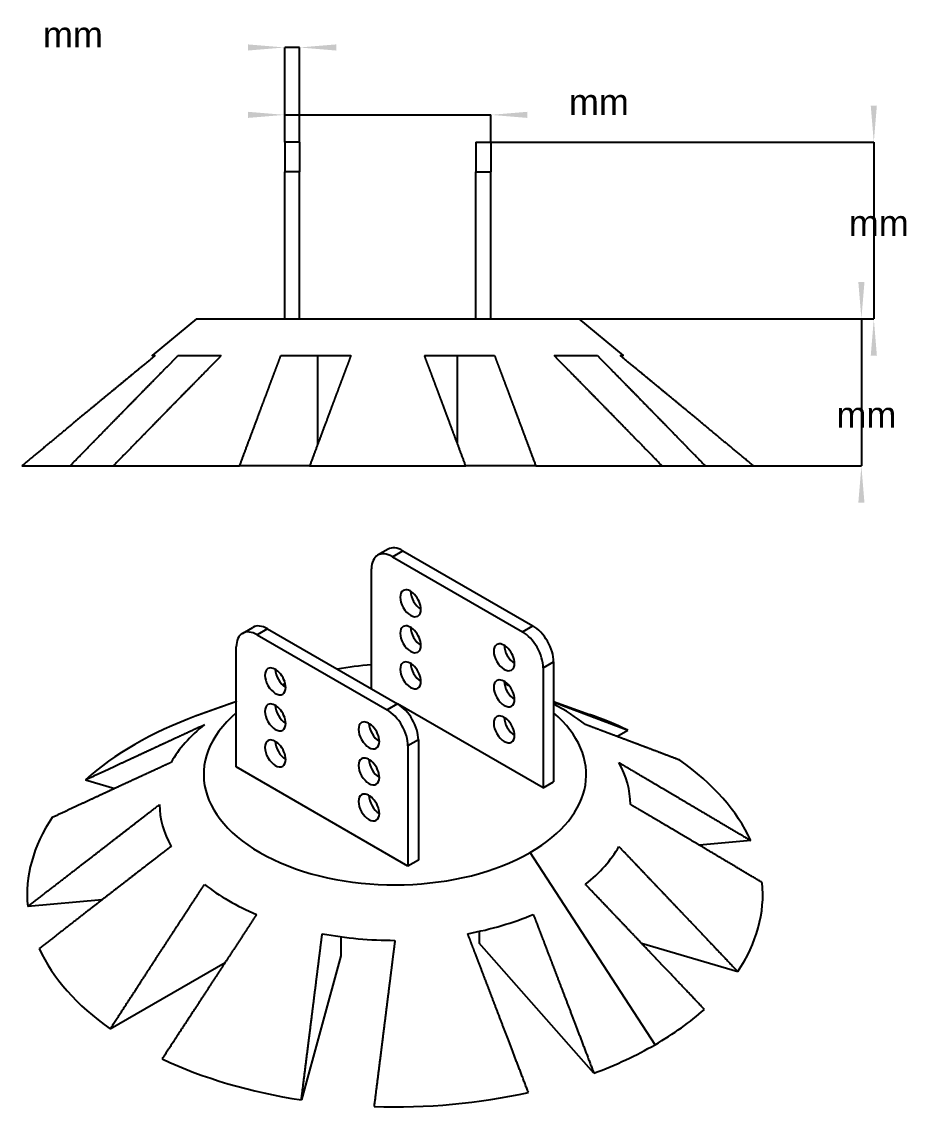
# Model space of a CAD drawing. Extents: x 18 to 273, y 18 to 207.
# Drawn here: x 152.7 to 273.5, y 59.2 to 207 of the extents above; entities that cross this region are included whole.
import ezdxf
from ezdxf.enums import TextEntityAlignment as Align

# ---------------------------------------------------------------- set-up
doc = ezdxf.new("R2010")
doc.units = 0
doc.layers.get('0').update_dxf_attribs({"linetype": 'CONTINUOUS'})
for name, color, linetype in [('Dimension003', 7, 'CONTINUOUS'), ('Dimension004', 7, 'CONTINUOUS'), ('Dimension012', 7, 'CONTINUOUS'), ('Dimension013', 7, 'CONTINUOUS'), ('ProjItem002', 7, 'CONTINUOUS'), ('View', 7, 'CONTINUOUS')]:
    doc.layers.add(name, color=color, linetype=linetype)
doc.styles.get("Standard").update_dxf_attribs({"font": 'arial.ttf'})
doc.dimstyles.get("Standard").update_dxf_attribs({"dimscale": 0, "dimtxt": 2.5, "dimasz": 2.5, "dimexe": 1.25, "dimexo": 0.625, "dimtad": 1, "dimtxsty": 'STANDARD', "dimcen": 2.5, "dimazin": 3, "dimtfac": 1, "dimtmove": 0, "dimatfit": 3})

# ---------------------------------------------------------------- blocks, each defined once
blk = doc.blocks.new('*Dimension003')
at = {"color": 0}
for points in [[(268.939, 195.576), (268.106, 195.576), (268.522, 190.576)], [(268.939, 161.576), (268.106, 161.576), (268.522, 166.576)]]:
    blk.add_solid(points, dxfattribs=at)
at = {"layer": 'Dimension003'}
for p, q in [((216.441, 190.576), (268.522, 190.576)), ((268.522, 190.576), (268.522, 166.576)), ((216.441, 166.576), (268.522, 166.576))]:
    blk.add_line(p, q, dxfattribs=at)
blk.add_text(' mm', height=3.5, dxfattribs=at).set_placement((268.522, 177.848), align=Align.CENTER)
blk = doc.blocks.new('*Dimension004')
at = {"color": 0}
for points in [[(267.251, 171.576), (266.418, 171.576), (266.835, 166.576)], [(267.251, 141.576), (266.418, 141.576), (266.835, 146.576)]]:
    blk.add_solid(points, dxfattribs=at)
at = {"layer": 'Dimension004'}
for p, q in [((228.441, 166.576), (266.835, 166.576)), ((266.835, 166.576), (266.835, 146.576)), ((252.191, 146.576), (266.835, 146.576))]:
    blk.add_line(p, q, dxfattribs=at)
blk.add_text(' mm', height=3.5, dxfattribs=at).set_placement((266.835, 151.781), align=Align.CENTER)
blk = doc.blocks.new('*Dimension012')
at = {"color": 0}
for points in [[(183.441, 203.886), (183.441, 203.052), (188.441, 203.469)], [(195.441, 203.886), (195.441, 203.052), (190.441, 203.469)]]:
    blk.add_solid(points, dxfattribs=at)
at = {"layer": 'Dimension012'}
for p, q in [((188.441, 190.576), (188.441, 203.469)), ((190.441, 203.469), (188.441, 203.469)), ((190.441, 190.576), (190.441, 203.469))]:
    blk.add_line(p, q, dxfattribs=at)
blk.add_text(' mm', height=3.5, dxfattribs=at).set_placement((158.975, 203.469), align=Align.CENTER)
blk = doc.blocks.new('*Dimension013')
at = {"color": 0}
for points in [[(183.441, 194.724), (183.441, 193.891), (188.441, 194.307)], [(221.441, 194.724), (221.441, 193.891), (216.441, 194.307)]]:
    blk.add_solid(points, dxfattribs=at)
at = {"layer": 'Dimension013'}
for p, q in [((188.441, 190.576), (188.441, 194.307)), ((188.441, 194.307), (216.441, 194.307)), ((216.441, 190.576), (216.441, 194.307))]:
    blk.add_line(p, q, dxfattribs=at)
blk.add_text(' mm', height=3.5, dxfattribs=at).set_placement((230.473, 194.307), align=Align.CENTER)

msp = doc.modelspace()

# ---------------------------------------------------------------- linework, layer by layer
at = {"layer": 'ProjItem002'}
for p, q in [((190.441, 190.576), (188.441, 190.576)), ((190.441, 190.576), (188.441, 190.576)), ((214.441, 190.576), (216.441, 190.576)), ((214.441, 190.576), (216.441, 190.576)), ((188.441, 166.576), (188.441, 186.576)), ((190.441, 186.576), (188.441, 186.576)), ((190.441, 166.576), (190.441, 186.576)), ((214.441, 166.576), (214.441, 186.576)), ((214.441, 186.576), (216.441, 186.576)), ((216.441, 166.576), (216.441, 186.576)), ((176.441, 166.576), (170.441, 161.576)), ((228.441, 166.576), (234.441, 161.576)), ((173.932, 161.576), (179.81, 161.576)), ((192.931, 149.547), (192.931, 161.576)), ((211.952, 149.547), (211.952, 161.576)), ((225.073, 161.576), (230.951, 161.576)), ((159.254, 146.576), (165.132, 146.576)), ((191.823, 146.576), (182.313, 146.576)), ((222.57, 146.576), (213.059, 146.576)), ((239.75, 146.576), (245.628, 146.576))]:
    msp.add_line(p, q, dxfattribs=at)
for points, degree, knots in [([(188.441, 190.576), (188.441, 190.564), (188.441, 190.551), (188.441, 190.513), (188.441, 190.476), (188.441, 190.414), (188.441, 190.352), (188.441, 190.266), (188.441, 190.18), (188.441, 190.072), (188.441, 189.963), (188.441, 189.833), (188.441, 189.703), (188.441, 189.554), (188.441, 189.405), (188.441, 189.237), (188.441, 189.07), (188.441, 188.887), (188.441, 188.704), (188.441, 188.508), (188.441, 188.312), (188.441, 188.104), (188.441, 187.897), (188.441, 187.682), (188.441, 187.466), (188.441, 187.026), (188.441, 186.576)], 2, [1.5708, 1.5708, 1.5708, 1.683, 1.683, 1.7952, 1.7952, 1.9074, 1.9074, 2.0196, 2.0196, 2.1318, 2.1318, 2.24399, 2.24399, 2.35619, 2.35619, 2.46839, 2.46839, 2.58059, 2.58059, 2.69279, 2.69279, 2.80499, 2.80499, 2.91719, 2.91719, 3.14159, 3.14159, 3.14159]), ([(190.441, 190.576), (190.441, 190.564), (190.441, 190.551), (190.441, 190.513), (190.441, 190.476), (190.441, 190.414), (190.441, 190.352), (190.441, 190.266), (190.441, 190.18), (190.441, 190.072), (190.441, 189.963), (190.441, 189.833), (190.441, 189.703), (190.441, 189.554), (190.441, 189.405), (190.441, 189.237), (190.441, 189.07), (190.441, 188.887), (190.441, 188.704), (190.441, 188.508), (190.441, 188.312), (190.441, 188.104), (190.441, 187.897), (190.441, 187.682), (190.441, 187.466), (190.441, 187.026), (190.441, 186.576)], 2, [1.5708, 1.5708, 1.5708, 1.683, 1.683, 1.7952, 1.7952, 1.9074, 1.9074, 2.0196, 2.0196, 2.1318, 2.1318, 2.24399, 2.24399, 2.35619, 2.35619, 2.46839, 2.46839, 2.58059, 2.58059, 2.69279, 2.69279, 2.80499, 2.80499, 2.91719, 2.91719, 3.14159, 3.14159, 3.14159]), ([(214.441, 190.576), (214.441, 190.564), (214.441, 190.551), (214.441, 190.513), (214.441, 190.476), (214.441, 190.414), (214.441, 190.352), (214.441, 190.266), (214.441, 190.18), (214.441, 190.072), (214.441, 189.963), (214.441, 189.833), (214.441, 189.703), (214.441, 189.554), (214.441, 189.405), (214.441, 189.237), (214.441, 189.07), (214.441, 188.887), (214.441, 188.704), (214.441, 188.508), (214.441, 188.312), (214.441, 188.104), (214.441, 187.897), (214.441, 187.682), (214.441, 187.466), (214.441, 187.026), (214.441, 186.576)], 2, [1.5708, 1.5708, 1.5708, 1.683, 1.683, 1.7952, 1.7952, 1.9074, 1.9074, 2.0196, 2.0196, 2.1318, 2.1318, 2.24399, 2.24399, 2.35619, 2.35619, 2.46839, 2.46839, 2.58059, 2.58059, 2.69279, 2.69279, 2.80499, 2.80499, 2.91719, 2.91719, 3.14159, 3.14159, 3.14159]), ([(216.441, 190.576), (216.441, 190.564), (216.441, 190.551), (216.441, 190.513), (216.441, 190.476), (216.441, 190.414), (216.441, 190.352), (216.441, 190.266), (216.441, 190.18), (216.441, 190.072), (216.441, 189.963), (216.441, 189.833), (216.441, 189.703), (216.441, 189.554), (216.441, 189.405), (216.441, 189.237), (216.441, 189.07), (216.441, 188.887), (216.441, 188.704), (216.441, 188.508), (216.441, 188.312), (216.441, 188.104), (216.441, 187.897), (216.441, 187.682), (216.441, 187.466), (216.441, 187.026), (216.441, 186.576)], 2, [1.5708, 1.5708, 1.5708, 1.683, 1.683, 1.7952, 1.7952, 1.9074, 1.9074, 2.0196, 2.0196, 2.1318, 2.1318, 2.24399, 2.24399, 2.35619, 2.35619, 2.46839, 2.46839, 2.58059, 2.58059, 2.69279, 2.69279, 2.80499, 2.80499, 2.91719, 2.91719, 3.14159, 3.14159, 3.14159]), ([(176.441, 166.576), (177.093, 166.576), (179.016, 166.576), (182.114, 166.576), (186.231, 166.576), (191.16, 166.576), (196.656, 166.576), (202.441, 166.576), (208.227, 166.576), (213.722, 166.576), (218.652, 166.576), (222.769, 166.576), (225.866, 166.576), (227.789, 166.576), (228.441, 166.576)], 1, [1.5708, 1.5708, 1.7952, 2.0196, 2.24399, 2.46839, 2.69279, 2.91719, 3.14159, 3.36599, 3.59039, 3.81479, 4.03919, 4.26359, 4.48799, 4.71239, 4.71239]), ([(170.834, 161.576), (169.789, 160.716), (168.711, 159.827), (167.597, 158.909), (166.448, 157.96), (165.261, 156.98), (164.036, 155.968), (162.771, 154.923), (161.466, 153.843), (160.117, 152.728), (158.726, 151.576), (157.289, 150.386), (155.805, 149.157), (154.273, 147.887), (152.692, 146.576)], 1, [2.54329, 2.54329, 2.57542, 2.60756, 2.6397, 2.67184, 2.70398, 2.73612, 2.76825, 2.80039, 2.83253, 2.86467, 2.89681, 2.92895, 2.96108, 2.99322, 2.99322]), ([(159.254, 146.576), (160.534, 147.887), (161.773, 149.157), (162.973, 150.386), (164.136, 151.576), (165.262, 152.728), (166.352, 153.843), (167.409, 154.923), (168.432, 155.968), (169.423, 156.98), (170.383, 157.96), (171.313, 158.909), (172.214, 159.827), (173.086, 160.716), (173.932, 161.576)], 1, [-2.99322, -2.99322, -2.96108, -2.92895, -2.89681, -2.86467, -2.83253, -2.80039, -2.76825, -2.73612, -2.70398, -2.67184, -2.6397, -2.60756, -2.57542, -2.54329, -2.54329]), ([(179.81, 161.576), (178.964, 160.716), (178.092, 159.827), (177.191, 158.909), (176.261, 157.96), (175.301, 156.98), (174.31, 155.968), (173.286, 154.923), (172.23, 153.843), (171.14, 152.728), (170.014, 151.576), (168.851, 150.386), (167.651, 149.157), (166.412, 147.887), (165.132, 146.576)], 1, [2.54329, 2.54329, 2.57542, 2.60756, 2.6397, 2.67184, 2.70398, 2.73612, 2.76825, 2.80039, 2.83253, 2.86467, 2.89681, 2.92895, 2.96108, 2.99322, 2.99322]), ([(173.932, 161.576), (174.265, 161.576), (174.612, 161.576), (174.973, 161.576), (175.347, 161.576), (175.736, 161.576), (176.138, 161.576), (176.553, 161.576), (176.981, 161.576), (177.422, 161.576), (177.875, 161.576), (178.341, 161.576), (178.819, 161.576), (179.308, 161.576), (179.81, 161.576)], 1, [2.04222, 2.04222, 2.06464, 2.08705, 2.10946, 2.13188, 2.15429, 2.1767, 2.19911, 2.22153, 2.24394, 2.26635, 2.28877, 2.31118, 2.33359, 2.35601, 2.35601]), ([(182.313, 146.576), (182.801, 147.887), (183.275, 149.157), (183.733, 150.386), (184.177, 151.576), (184.607, 152.728), (185.024, 153.843), (185.427, 154.923), (185.818, 155.968), (186.197, 156.98), (186.563, 157.96), (186.919, 158.909), (187.263, 159.827), (187.596, 160.716), (187.919, 161.576)], 1, [-2.99322, -2.99322, -2.96108, -2.92895, -2.89681, -2.86467, -2.83253, -2.80039, -2.76825, -2.73612, -2.70398, -2.67184, -2.6397, -2.60756, -2.57542, -2.54329, -2.54329]), ([(197.429, 161.576), (197.107, 160.716), (196.773, 159.827), (196.429, 158.909), (196.074, 157.96), (195.707, 156.98), (195.329, 155.968), (194.938, 154.923), (194.534, 153.843), (194.118, 152.728), (193.688, 151.576), (193.244, 150.386), (192.785, 149.157), (192.312, 147.887), (191.823, 146.576)], 1, [2.54329, 2.54329, 2.57542, 2.60756, 2.6397, 2.67184, 2.70398, 2.73612, 2.76825, 2.80039, 2.83253, 2.86467, 2.89681, 2.92895, 2.96108, 2.99322, 2.99322]), ([(213.059, 146.576), (212.571, 147.887), (212.097, 149.157), (211.639, 150.386), (211.195, 151.576), (210.765, 152.728), (210.348, 153.843), (209.945, 154.923), (209.554, 155.968), (209.175, 156.98), (208.809, 157.96), (208.453, 158.909), (208.109, 159.827), (207.776, 160.716), (207.453, 161.576)], 1, [-2.99322, -2.99322, -2.96108, -2.92895, -2.89681, -2.86467, -2.83253, -2.80039, -2.76825, -2.73612, -2.70398, -2.67184, -2.6397, -2.60756, -2.57542, -2.54329, -2.54329]), ([(216.964, 161.576), (217.287, 160.716), (217.62, 159.827), (217.964, 158.909), (218.319, 157.96), (218.686, 156.98), (219.064, 155.968), (219.455, 154.923), (219.859, 153.843), (220.275, 152.728), (220.705, 151.576), (221.149, 150.386), (221.608, 149.157), (222.081, 147.887), (222.57, 146.576)], 1, [2.54329, 2.54329, 2.57542, 2.60756, 2.6397, 2.67184, 2.70398, 2.73612, 2.76825, 2.80039, 2.83253, 2.86467, 2.89681, 2.92895, 2.96108, 2.99322, 2.99322]), ([(225.073, 161.576), (225.574, 161.576), (226.064, 161.576), (226.542, 161.576), (227.008, 161.576), (227.461, 161.576), (227.902, 161.576), (228.33, 161.576), (228.745, 161.576), (229.147, 161.576), (229.535, 161.576), (229.91, 161.576), (230.271, 161.576), (230.618, 161.576), (230.951, 161.576)], 1, [3.92718, 3.92718, 3.94959, 3.972, 3.99442, 4.01683, 4.03924, 4.06166, 4.08407, 4.10648, 4.1289, 4.15131, 4.17372, 4.19614, 4.21855, 4.24096, 4.24096]), ([(239.75, 146.576), (238.471, 147.887), (237.232, 149.157), (236.032, 150.386), (234.869, 151.576), (233.743, 152.728), (232.652, 153.843), (231.596, 154.923), (230.573, 155.968), (229.582, 156.98), (228.622, 157.96), (227.692, 158.909), (226.791, 159.827), (225.918, 160.716), (225.073, 161.576)], 1, [-2.99322, -2.99322, -2.96108, -2.92895, -2.89681, -2.86467, -2.83253, -2.80039, -2.76825, -2.73612, -2.70398, -2.67184, -2.6397, -2.60756, -2.57542, -2.54329, -2.54329]), ([(230.951, 161.576), (231.796, 160.716), (232.669, 159.827), (233.57, 158.909), (234.5, 157.96), (235.46, 156.98), (236.451, 155.968), (237.474, 154.923), (238.53, 153.843), (239.621, 152.728), (240.747, 151.576), (241.909, 150.386), (243.11, 149.157), (244.349, 147.887), (245.628, 146.576)], 1, [2.54329, 2.54329, 2.57542, 2.60756, 2.6397, 2.67184, 2.70398, 2.73612, 2.76825, 2.80039, 2.83253, 2.86467, 2.89681, 2.92895, 2.96108, 2.99322, 2.99322]), ([(252.191, 146.576), (250.609, 147.887), (249.077, 149.157), (247.594, 150.386), (246.157, 151.576), (244.765, 152.728), (243.417, 153.843), (242.111, 154.923), (240.847, 155.968), (239.622, 156.98), (238.435, 157.96), (237.285, 158.909), (236.172, 159.827), (235.093, 160.716), (234.048, 161.576)], 1, [-2.99322, -2.99322, -2.96108, -2.92895, -2.89681, -2.86467, -2.83253, -2.80039, -2.76825, -2.73612, -2.70398, -2.67184, -2.6397, -2.60756, -2.57542, -2.54329, -2.54329]), ([(152.692, 146.576), (152.868, 146.576), (153.09, 146.576), (153.359, 146.576), (153.673, 146.576), (154.033, 146.576), (154.438, 146.576), (154.888, 146.576), (155.383, 146.576), (155.921, 146.576), (156.503, 146.576), (157.128, 146.576), (157.795, 146.576), (158.504, 146.576), (159.254, 146.576)], 1, [1.67096, 1.67096, 1.70153, 1.7321, 1.76267, 1.79324, 1.82382, 1.85439, 1.88496, 1.91553, 1.9461, 1.97667, 2.00724, 2.03781, 2.06838, 2.09895, 2.09895]), ([(165.132, 146.576), (166.167, 146.576), (167.236, 146.576), (168.337, 146.576), (169.471, 146.576), (170.635, 146.576), (171.829, 146.576), (173.052, 146.576), (174.302, 146.576), (175.579, 146.576), (176.88, 146.576), (178.206, 146.576), (179.554, 146.576), (180.923, 146.576), (182.313, 146.576)], 1, [2.29928, 2.29928, 2.32985, 2.36042, 2.39099, 2.42156, 2.45213, 2.4827, 2.51327, 2.54384, 2.57441, 2.60498, 2.63556, 2.66613, 2.6967, 2.72727, 2.72727])]:
    msp.add_open_spline(points, degree=degree, knots=knots, dxfattribs=at)
for points, degree in [([(170.441, 161.576), (170.442, 161.576), (170.834, 161.576)], 2), ([(187.919, 161.576), (190.902, 161.576), (194.124, 161.576), (197.429, 161.576)], 3), ([(207.453, 161.576), (210.759, 161.576), (213.98, 161.576), (216.964, 161.576)], 3), ([(234.048, 161.576), (234.44, 161.576), (234.441, 161.576)], 2), ([(191.823, 146.576), (198.795, 146.576), (206.087, 146.576), (213.059, 146.576)], 3), ([(222.57, 146.576), (223.96, 146.576), (225.329, 146.576), (226.677, 146.576), (228.002, 146.576), (229.304, 146.576), (230.58, 146.576), (231.831, 146.576), (233.053, 146.576), (234.247, 146.576), (235.412, 146.576), (236.545, 146.576), (237.647, 146.576), (238.716, 146.576), (239.75, 146.576)], 1), ([(245.628, 146.576), (246.378, 146.576), (247.087, 146.576), (247.754, 146.576), (248.379, 146.576), (248.961, 146.576), (249.5, 146.576), (249.994, 146.576), (250.444, 146.576), (250.849, 146.576), (251.209, 146.576), (251.524, 146.576), (251.792, 146.576), (252.015, 146.576), (252.191, 146.576)], 1)]:
    msp.add_open_spline(points, degree=degree, dxfattribs=at)
at = {"layer": 'View'}
for p, q in [((202.49, 135.248), (201.075, 134.431)), ((203.075, 134.233), (204.49, 135.05)), ((204.49, 135.05), (222.167, 124.843)), ((203.075, 134.233), (220.753, 124.027)), ((200.247, 116.27), (200.247, 132.6)), ((182.691, 123.817), (184.105, 124.633)), ((186.105, 124.435), (184.691, 123.619)), ((186.105, 124.435), (203.782, 114.229)), ((220.753, 124.027), (222.167, 124.843)), ((184.691, 123.619), (202.368, 113.412)), ((181.862, 105.656), (181.862, 121.986)), ((223.581, 119.128), (224.996, 119.944)), ((224.996, 119.944), (224.996, 103.614)), ((223.581, 119.128), (223.581, 102.798)), ((188.524, 116.96), (188.131, 116.818)), ((218.303, 116.97), (218.912, 116.751)), ((203.782, 114.229), (202.368, 113.412)), ((223.581, 102.798), (203.782, 114.229)), ((224.996, 114.561), (229.886, 112.8)), ((206.611, 109.33), (205.197, 108.513)), ((206.611, 109.33), (206.611, 93)), ((233.601, 109.807), (235.071, 110.656)), ((205.197, 108.513), (205.197, 92.1835)), ((205.197, 92.1835), (181.862, 105.656)), ((161.372, 103.917), (165.37, 102.741)), ((223.581, 102.798), (224.996, 103.614)), ((251.784, 95.6496), (244.811, 95.012)), ((238.784, 67.8927), (221.814, 94.0206)), ((206.611, 93), (205.197, 92.1835)), ((163.611, 87.5868), (153.51, 86.6631)), ((214.87, 83.2986), (214.87, 81.6996)), ((196.083, 82.5708), (196.083, 79.9816)), ((230.47, 64.0235), (214.87, 81.6996)), ((236.948, 81.6846), (250.026, 77.8374)), ((196.083, 79.9816), (190.708, 60.3875)), ((164.715, 70.0363), (180.328, 79.0503))]:
    msp.add_line(p, q, dxfattribs=at)
for centre, major_axis, start_param, end_param in [((203.075, 130.967), (-2, 3.4641), 0, 0.785398), ((203.075, 130.967), (-2, 3.4641), 5.49779, 0), ((204.49, 131.784), (-2, 3.4641), 5.49779, 0), ((205.55, 127.905), (-1, 1.7321), 0, 3.14159), ((205.55, 127.905), (-1, 1.7321), 3.92699, 0), ((206.964, 128.722), (-1, 1.7321), 0.785398, 2.35619), ((205.55, 127.905), (-1, 1.7321), 3.14159, 3.92699), ((184.691, 120.353), (-2, 3.4641), 5.49779, 0), ((186.105, 121.169), (-2, 3.4641), 5.49779, 0), ((205.55, 123.006), (-1, 1.7321), 0, 3.14159), ((205.55, 123.006), (-1, 1.7321), 3.92699, 0), ((206.964, 123.823), (-1, 1.7321), 0.785398, 2.35619), ((222.167, 121.577), (-2, 3.4641), 3.92699, 5.49779), ((184.691, 120.353), (-2, 3.4641), 0, 0.785398), ((220.753, 120.761), (-2, 3.4641), 3.92699, 5.49779), ((205.55, 123.006), (-1, 1.7321), 3.14159, 3.92699), ((218.278, 120.557), (-1, 1.7321), 0, 3.14159), ((218.278, 120.557), (-1, 1.7321), 3.92699, 0), ((219.692, 121.373), (-1, 1.7321), 0.785398, 2.35619), ((205.55, 118.107), (-1, 1.7321), 0, 3.14159), ((205.55, 118.107), (-1, 1.7321), 3.92699, 0), ((206.964, 118.924), (-1, 1.7321), 0.785398, 2.35619), ((218.278, 120.557), (-1, 1.7321), 3.14159, 3.92699), ((187.165, 117.291), (-1, 1.7321), 0, 3.14159), ((187.165, 117.291), (-1, 1.7321), 3.92699, 0), ((188.58, 118.107), (-1, 1.7321), 0.785398, 2.35619), ((203.429, 104.635), (26, 0), 1.69349, 1.87647), ((203.429, 104.635), (26, 0), 1.48018, 1.48891), ((203.429, 104.635), (26, 0), 2.18105, 2.19829), ((205.55, 118.107), (-1, 1.7321), 3.14159, 3.92699), ((218.278, 115.658), (-1, 1.7321), 0, 3.14159), ((218.278, 115.658), (-1, 1.7321), 3.92699, 0), ((219.692, 116.474), (-1, 1.7321), 0.785398, 2.35619), ((203.429, 104.635), (26, 0), 0.929338, 0.961565), ((187.165, 117.291), (-1, 1.7321), 3.14159, 3.92699), ((187.165, 112.392), (-1, 1.7321), 0, 3.14159), ((187.165, 112.392), (-1, 1.7321), 3.92699, 0), ((188.58, 113.208), (-1, 1.7321), 0.785398, 2.35619), ((203.782, 110.963), (-2, 3.4641), 3.92699, 5.49779), ((218.278, 115.658), (-1, 1.7321), 3.14159, 3.92699), ((203.429, 100.553), (32, 0), 0.628505, 0.831239), ((203.429, 88.3051), (50, 0), 2.1422, 2.57019), ((203.429, 104.635), (26, 0), 2.54899, 5.49779), ((202.368, 110.146), (-2, 3.4641), 3.92699, 5.49779), ((218.278, 110.759), (-1, 1.7321), 0, 3.14159), ((218.278, 110.759), (-1, 1.7321), 3.92699, 0), ((219.692, 111.575), (-1, 1.7321), 0.785398, 2.35619), ((203.429, 104.635), (26, 0), 5.49779, 0.592601), ((203.429, 88.3051), (50, 0), 0.885566, 1.0132), ((203.429, 100.553), (32, 0), 2.51346, 2.82725), ((187.165, 112.392), (-1, 1.7321), 3.14159, 3.92699), ((199.893, 109.942), (-1, 1.7321), 0, 3.14159), ((199.893, 109.942), (-1, 1.7321), 3.92699, 0), ((201.308, 110.759), (-1, 1.7321), 0.785398, 2.35619), ((187.165, 107.493), (-1, 1.7321), 3.92699, 0), ((218.278, 110.759), (-1, 1.7321), 3.14159, 3.92699), ((187.165, 107.493), (-1, 1.7321), 0, 3.14159), ((188.58, 108.309), (-1, 1.7321), 0.785398, 2.35619), ((199.893, 109.942), (-1, 1.7321), 3.14159, 3.92699), ((187.165, 107.493), (-1, 1.7321), 3.14159, 3.92699), ((199.893, 105.043), (-1, 1.7321), 0, 3.14159), ((199.893, 105.043), (-1, 1.7321), 3.92699, 0), ((201.308, 105.86), (-1, 1.7321), 0.785398, 2.35619), ((203.429, 88.3051), (50, 0), 0.257247, 0.685231), ((203.429, 100.553), (32, 0), 0.00018676, 0.313973), ((199.893, 105.043), (-1, 1.7321), 3.14159, 3.92699), ((199.893, 100.144), (-1, 1.7321), 3.92699, 0), ((203.429, 100.553), (32, 0), 3.14178, 3.45557), ((199.893, 100.144), (-1, 1.7321), 0, 3.14159), ((201.308, 100.961), (-1, 1.7321), 0.785398, 2.35619), ((199.893, 100.144), (-1, 1.7321), 3.14159, 3.92699), ((203.429, 88.3051), (50, 0), 2.77052, 3.1985), ((203.429, 100.553), (32, 0), 5.65505, 5.96884), ((203.429, 100.553), (32, 0), 3.7701, 4.08388), ((203.429, 88.3051), (50, 0), 5.91211, 0.0569122), ((203.429, 100.553), (32, 0), 5.02674, 5.34052), ((203.429, 100.553), (32, 0), 4.39842, 4.7122), ((203.429, 88.3051), (50, 0), 3.39884, 3.82682), ((203.429, 88.3051), (50, 0), 5.49779, 5.71178), ((203.429, 88.3051), (50, 0), 5.2838, 5.49779), ((203.429, 88.3051), (50, 0), 4.02716, 4.45514), ((203.429, 88.3051), (50, 0), 4.65548, 5.08346)]:
    msp.add_ellipse(centre, major_axis=major_axis, ratio=0.57735, start_param=start_param, end_param=end_param, dxfattribs=at)
for points, degree, knots in [([(181.862, 114.534), (181.69, 114.474), (181.519, 114.413), (181.171, 114.29), (180.812, 114.163), (180.45, 114.035), (180.077, 113.902), (179.7, 113.769), (179.312, 113.631), (179.115, 113.561), (178.919, 113.491), (178.718, 113.419), (178.517, 113.348), (178.313, 113.275), (178.108, 113.202), (177.899, 113.127), (177.69, 113.053), (177.478, 112.977), (177.265, 112.901), (177.048, 112.823), (176.831, 112.745), (176.609, 112.666), (176.388, 112.587)], 2, [2.71752, 2.71752, 2.71752, 2.73722, 2.73722, 2.7766, 2.7766, 2.81599, 2.81599, 2.85537, 2.85537, 2.87507, 2.87507, 2.89476, 2.89476, 2.91445, 2.91445, 2.93414, 2.93414, 2.95384, 2.95384, 2.97353, 2.97353, 2.99322, 2.99322, 2.99322]), ([(224.996, 114.467), (225.61, 114.236), (226.238, 114), (226.882, 113.757), (227.541, 113.509), (228.216, 113.254), (228.908, 112.993), (229.615, 112.725), (230.34, 112.451), (231.083, 112.17), (231.843, 111.882), (232.622, 111.587), (233.419, 111.284), (234.235, 110.974), (235.071, 110.656)], 1, [2.65816, 2.65816, 2.6821, 2.70603, 2.72996, 2.7539, 2.77783, 2.80176, 2.82569, 2.84963, 2.87356, 2.89749, 2.92142, 2.94536, 2.96929, 2.99322, 2.99322]), ([(161.372, 103.917), (162.781, 104.573), (164.146, 105.208), (165.468, 105.823), (166.748, 106.418), (167.988, 106.994), (169.189, 107.551), (170.353, 108.09), (171.479, 108.612), (172.571, 109.118), (173.628, 109.607), (174.653, 110.08), (175.645, 110.538), (176.606, 110.981), (177.537, 111.409)], 1, [-2.99322, -2.99322, -2.96108, -2.92895, -2.89681, -2.86467, -2.83253, -2.80039, -2.76825, -2.73612, -2.70398, -2.67184, -2.6397, -2.60756, -2.57542, -2.54329, -2.54329]), ([(242.143, 106.574), (241.024, 106.999), (239.941, 107.41), (238.892, 107.808), (237.876, 108.193), (236.892, 108.565), (235.939, 108.926), (235.015, 109.274), (234.121, 109.611), (233.255, 109.938), (232.416, 110.253), (231.603, 110.558), (230.815, 110.854), (230.053, 111.139), (229.314, 111.415)], 1, [-2.99322, -2.99322, -2.96108, -2.92895, -2.89681, -2.86467, -2.83253, -2.80039, -2.76825, -2.73612, -2.70398, -2.67184, -2.6397, -2.60756, -2.57542, -2.54329, -2.54329]), ([(172.997, 106.265), (172.066, 105.836), (171.105, 105.393), (170.113, 104.936), (169.088, 104.462), (168.031, 103.973), (166.94, 103.468), (165.813, 102.946), (164.649, 102.407), (163.448, 101.849), (162.208, 101.273), (160.928, 100.679), (159.606, 100.064), (158.241, 99.4289), (156.832, 98.7729)], 1, [2.54329, 2.54329, 2.57542, 2.60756, 2.6397, 2.67184, 2.70398, 2.73612, 2.76825, 2.80039, 2.83253, 2.86467, 2.89681, 2.92895, 2.96108, 2.99322, 2.99322]), ([(233.865, 106.258), (234.897, 105.65), (235.962, 105.022), (237.062, 104.373), (238.197, 103.702), (239.369, 103.009), (240.579, 102.294), (241.828, 101.554), (243.118, 100.791), (244.449, 100.002), (245.824, 99.1867), (247.243, 98.3449), (248.709, 97.4754), (250.222, 96.5773), (251.784, 95.6496)], 1, [2.54329, 2.54329, 2.57542, 2.60756, 2.6397, 2.67184, 2.70398, 2.73612, 2.76825, 2.80039, 2.83253, 2.86467, 2.89681, 2.92895, 2.96108, 2.99322, 2.99322]), ([(153.51, 86.6631), (155.072, 87.8765), (156.585, 89.0513), (158.05, 90.1888), (159.469, 91.2901), (160.844, 92.3565), (162.175, 93.3889), (163.465, 94.3885), (164.714, 95.3564), (165.924, 96.2934), (167.096, 97.2005), (168.232, 98.0788), (169.331, 98.9291), (170.397, 99.7522), (171.429, 100.549)], 1, [-2.99322, -2.99322, -2.96108, -2.92895, -2.89681, -2.86467, -2.83253, -2.80039, -2.76825, -2.73612, -2.70398, -2.67184, -2.6397, -2.60756, -2.57542, -2.54329, -2.54329]), ([(253.348, 89.9472), (251.786, 90.8748), (250.273, 91.773), (248.808, 92.6425), (247.388, 93.4843), (246.014, 94.2992), (244.682, 95.0882), (243.393, 95.8519), (242.143, 96.5913), (240.934, 97.307), (239.761, 97.9998), (238.626, 98.6704), (237.526, 99.3196), (236.461, 99.9479), (235.429, 100.556)], 1, [-2.99322, -2.99322, -2.96108, -2.92895, -2.89681, -2.86467, -2.83253, -2.80039, -2.76825, -2.73612, -2.70398, -2.67184, -2.6397, -2.60756, -2.57542, -2.54329, -2.54329]), ([(172.993, 94.8467), (171.961, 94.0498), (170.896, 93.2267), (169.796, 92.3764), (168.661, 91.4981), (167.489, 90.5909), (166.279, 89.6539), (165.029, 88.6861), (163.74, 87.6865), (162.408, 86.6541), (161.034, 85.5877), (159.614, 84.4864), (158.149, 83.3489), (156.636, 82.174), (155.074, 80.9607)], 1, [2.54329, 2.54329, 2.57542, 2.60756, 2.6397, 2.67184, 2.70398, 2.73612, 2.76825, 2.80039, 2.83253, 2.86467, 2.89681, 2.92895, 2.96108, 2.99322, 2.99322]), ([(233.861, 94.8402), (234.792, 93.8637), (235.753, 92.8553), (236.745, 91.8137), (237.769, 90.738), (238.827, 89.6269), (239.918, 88.4795), (241.045, 87.2944), (242.209, 86.0704), (243.41, 84.8064), (244.65, 83.501), (245.93, 82.1527), (247.252, 80.7604), (248.617, 79.3224), (250.026, 77.8374)], 1, [2.54329, 2.54329, 2.57542, 2.60756, 2.6397, 2.67184, 2.70398, 2.73612, 2.76825, 2.80039, 2.83253, 2.86467, 2.89681, 2.92895, 2.96108, 2.99322, 2.99322]), ([(164.715, 70.0363), (165.833, 71.7524), (166.917, 73.4143), (167.966, 75.0234), (168.982, 76.5816), (169.966, 78.0905), (170.919, 79.5515), (171.842, 80.9662), (172.737, 82.3362), (173.603, 83.6627), (174.442, 84.9471), (175.255, 86.1908), (176.042, 87.3951), (176.805, 88.5612), (177.544, 89.6904)], 1, [-2.99322, -2.99322, -2.96108, -2.92895, -2.89681, -2.86467, -2.83253, -2.80039, -2.76825, -2.73612, -2.70398, -2.67184, -2.6397, -2.60756, -2.57542, -2.54329, -2.54329]), ([(245.486, 72.6932), (244.077, 74.1782), (242.712, 75.6161), (241.39, 77.0085), (240.11, 78.3567), (238.87, 79.6622), (237.669, 80.9262), (236.505, 82.1501), (235.378, 83.3352), (234.287, 84.4827), (233.229, 85.5937), (232.205, 86.6695), (231.213, 87.711), (230.252, 88.7195), (229.321, 89.6959)], 1, [-2.99322, -2.99322, -2.96108, -2.92895, -2.89681, -2.86467, -2.83253, -2.80039, -2.76825, -2.73612, -2.70398, -2.67184, -2.6397, -2.60756, -2.57542, -2.54329, -2.54329]), ([(184.615, 85.6079), (183.876, 84.4788), (183.113, 83.3126), (182.326, 82.1083), (181.513, 80.8646), (180.674, 79.5802), (179.808, 78.2537), (178.913, 76.8838), (177.99, 75.469), (177.037, 74.008), (176.053, 72.4991), (175.037, 70.9409), (173.988, 69.3318), (172.905, 67.67), (171.786, 65.9538)], 1, [2.54329, 2.54329, 2.57542, 2.60756, 2.6397, 2.67184, 2.70398, 2.73612, 2.76825, 2.80039, 2.83253, 2.86467, 2.89681, 2.92895, 2.96108, 2.99322, 2.99322]), ([(222.233, 85.6038), (222.708, 84.3637), (223.197, 83.0831), (223.703, 81.7606), (224.225, 80.3948), (224.763, 78.9844), (225.32, 77.5278), (225.894, 76.0236), (226.487, 74.4702), (227.099, 72.8661), (227.73, 71.2095), (228.383, 69.4987), (229.056, 67.732), (229.752, 65.9076), (230.47, 64.0235)], 1, [2.54329, 2.54329, 2.57542, 2.60756, 2.6397, 2.67184, 2.70398, 2.73612, 2.76825, 2.80039, 2.83253, 2.86467, 2.89681, 2.92895, 2.96108, 2.99322, 2.99322]), ([(190.708, 60.3875), (190.955, 62.3599), (191.195, 64.2698), (191.427, 66.1193), (191.652, 67.9103), (191.87, 69.6446), (192.08, 71.324), (192.285, 72.9503), (192.483, 74.5251), (192.674, 76.05), (192.86, 77.5267), (193.04, 78.9567), (193.214, 80.3413), (193.383, 81.6822), (193.546, 82.9806)], 1, [-2.99322, -2.99322, -2.96108, -2.92895, -2.89681, -2.86467, -2.83253, -2.80039, -2.76825, -2.73612, -2.70398, -2.67184, -2.6397, -2.60756, -2.57542, -2.54329, -2.54329]), ([(221.56, 61.4024), (220.842, 63.2864), (220.146, 65.1109), (219.473, 66.8776), (218.82, 68.5883), (218.188, 70.2449), (217.576, 71.8491), (216.984, 73.4025), (216.409, 74.9067), (215.853, 76.3633), (215.315, 77.7737), (214.793, 79.1395), (214.287, 80.462), (213.797, 81.7426), (213.323, 82.9827)], 1, [-2.99322, -2.99322, -2.96108, -2.92895, -2.89681, -2.86467, -2.83253, -2.80039, -2.76825, -2.73612, -2.70398, -2.67184, -2.6397, -2.60756, -2.57542, -2.54329, -2.54329]), ([(203.423, 82.0774), (203.259, 80.779), (203.091, 79.4382), (202.916, 78.0535), (202.737, 76.6235), (202.551, 75.1469), (202.359, 73.6219), (202.162, 72.0471), (201.957, 70.4208), (201.746, 68.7414), (201.529, 67.0071), (201.304, 65.2162), (201.072, 63.3667), (200.832, 61.4567), (200.585, 59.4844)], 1, [2.54329, 2.54329, 2.57542, 2.60756, 2.6397, 2.67184, 2.70398, 2.73612, 2.76825, 2.80039, 2.83253, 2.86467, 2.89681, 2.92895, 2.96108, 2.99322, 2.99322])]:
    msp.add_open_spline(points, degree=degree, knots=knots, dxfattribs=at)

# ---------------------------------------------------------------- dimensions: what is measured, and where the dimension line sits
at = {"layer": 'Dimension003'}
dim = msp.add_linear_dim(base=(268.522, 177.848), p1=(216.441, 190.576), p2=(216.441, 166.576), angle=90, text=' mm', dimstyle='STANDARD', dxfattribs=at)
dim.commit()
dim.dimension.update_dxf_attribs({"geometry": '*Dimension003', "text_midpoint": (263.522, 177.848)})
at = {"layer": 'Dimension004'}
dim = msp.add_linear_dim(base=(266.835, 151.781), p1=(228.441, 166.576), p2=(252.191, 146.576), angle=90, text=' mm', dimstyle='STANDARD', dxfattribs=at)
dim.commit()
dim.dimension.update_dxf_attribs({"geometry": '*Dimension004', "text_midpoint": (263.614, 155.605)})
at = {"layer": 'Dimension012'}
dim = msp.add_linear_dim(base=(158.975, 203.469), p1=(190.441, 190.576), p2=(188.441, 190.576), text=' mm', dimstyle='STANDARD', dxfattribs=at)
dim.commit()
dim.dimension.update_dxf_attribs({"geometry": '*Dimension012', "text_midpoint": (158.975, 198.469)})
at = {"layer": 'Dimension013'}
dim = msp.add_linear_dim(base=(230.473, 194.307), p1=(188.441, 190.576), p2=(216.441, 190.576), text=' mm', dimstyle='STANDARD', dxfattribs=at)
dim.commit()
dim.dimension.update_dxf_attribs({"geometry": '*Dimension013', "text_midpoint": (230.473, 199.307)})

doc.saveas('drawing.dxf')
